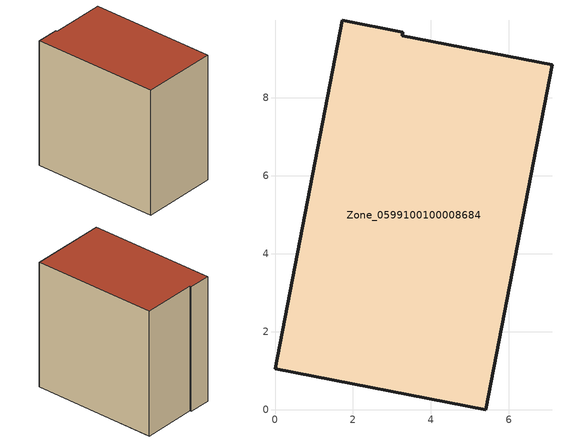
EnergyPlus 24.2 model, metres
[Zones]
Zone_0599100100008684
 floor ground (C_G): 0,1.04 1.73,9.98 3.28,9.68 3.27,9.59 7.11,8.84 5.4,0 z0
 wall outside (C_F): 3.27,9.59 3.28,9.68 1.73,9.98 0,1.04 5.4,0 7.11,8.84 3.27,9.59 z0:9.14
 roof outside (C_R): 5.4,0 7.11,8.84 3.27,9.59 3.28,9.68 1.73,9.98 0,1.04 z9.14
[BUILDING]
Pand.0599100100008684: North Axis=0; Terrain=City; Loads Convergence Tolerance Value=0.04; Temperature Convergence Tolerance Value=0.4; Solar Distribution=FullExterior; Maximum Number of Warmup Days=25; Minimum Number of Warmup Days=1
[Site:Location]
Rotterdam.The.Hague.AP_ZH_NLD Design_Conditions: Latitude=51.96; Longitude=4.45; Time Zone=1; Elevation=-4.5
[SITE:GROUNDTEMPERATURE:BUILDINGSURFACE]
18, 18, 18, 18, 18, 18, 18, 18, 18, 18, 18, 18
[MATERIAL] Thermal Absorptance=0.9; Solar Absorptance=0.7; Visible Absorptance=0.7
Name | Roughness | Thickness | Conductivity | Density | Specific Heat
G.TI.2015-2018 | MediumSmooth | 0.15 | 0.0428571 | 540 | 1210
F.TI.2015-2018 | Rough | 0.3 | 0.0666667 | 1920 | 840
R.TI.2015-2018 | MediumRough | 0.2 | 0.0333333 | 1500 | 1000
[CONSTRUCTION]
C_G: G.TI.2015-2018
C_F: F.TI.2015-2018
C_R: R.TI.2015-2018
[ZONE]
Zone_0599100100008684: Type=1; Multiplier=1; Ceiling Height=Autocalculate; Volume=Autocalculate; Floor Area=autocalculate; Part of Total Floor Area=Yes
[ZONEINFILTRATION:DESIGNFLOWRATE]
Infil_Zone_0599100100008684: Zone or ZoneList or Space or SpaceList=Zone_0599100100008684; Schedule=AlwaysOn; Design Flow Rate Calculation Method=Flow/Area; Flow Rate per Floor Area=0.0015; Constant Term Coefficient=1; Temperature Term Coefficient=0; Velocity Term Coefficient=0; Velocity Squared Term Coefficient=0
[HVACTEMPLATE:ZONE:IDEALLOADSAIRSYSTEM]
Zone_0599100100008684: Maximum Heating Supply Air Temperature=50; Minimum Cooling Supply Air Temperature=13; Maximum Heating Supply Air Humidity Ratio=0.0156; Minimum Cooling Supply Air Humidity Ratio=0.0077; Heating Limit=NoLimit; Cooling Limit=NoLimit; Dehumidification Control Type=ConstantSensibleHeatRatio; Cooling Sensible Heat Ratio=0.7; Dehumidification Setpoint=60; Humidification Control Type=None; Humidification Setpoint=30; Outdoor Air Method=None; Outdoor Air Flow Rate per Person=0.00944; Outdoor Air Flow Rate per Zone Floor Area=0; Outdoor Air Flow Rate per Zone=0; Demand Controlled Ventilation Type=None; Outdoor Air Economizer Type=NoEconomizer; Heat Recovery Type=None; Sensible Heat Recovery Effectiveness=0.7; Latent Heat Recovery Effectiveness=0.65
[ZONECONTROL:THERMOSTAT]
ThermostatControl_Zone_0599100100008684: Zone or ZoneList=Zone_0599100100008684; Control Type Schedule=DualSetpointControlType; Control 1=Thermostat_Zone_0599100100008684; Temperature Difference Between Cutout And Setpoint=0
[THERMOSTATSETPOINT:DUALSETPOINT]
Thermostat_Zone_0599100100008684: Heating Setpoint Temperature Schedule=HeatingSetpoint_Zone_0599100100008684; Cooling Setpoint Temperature Schedule=CoolingSetpoint_Zone_0599100100008684
[SCHEDULE:COMPACT]
HeatingSetpoint_Zone_0599100100008684: Through: 12/31, For: AllDays, Until: 24:00, 21
CoolingSetpoint_Zone_0599100100008684: Through: 12/31, For: AllDays, Until: 24:00, 24
DualSetpointControlType: Through: 12/31, For: AllDays, Until: 24:00, 4
AlwaysOn: Through: 12/31, For: AllDays, Until: 24:00, 1
